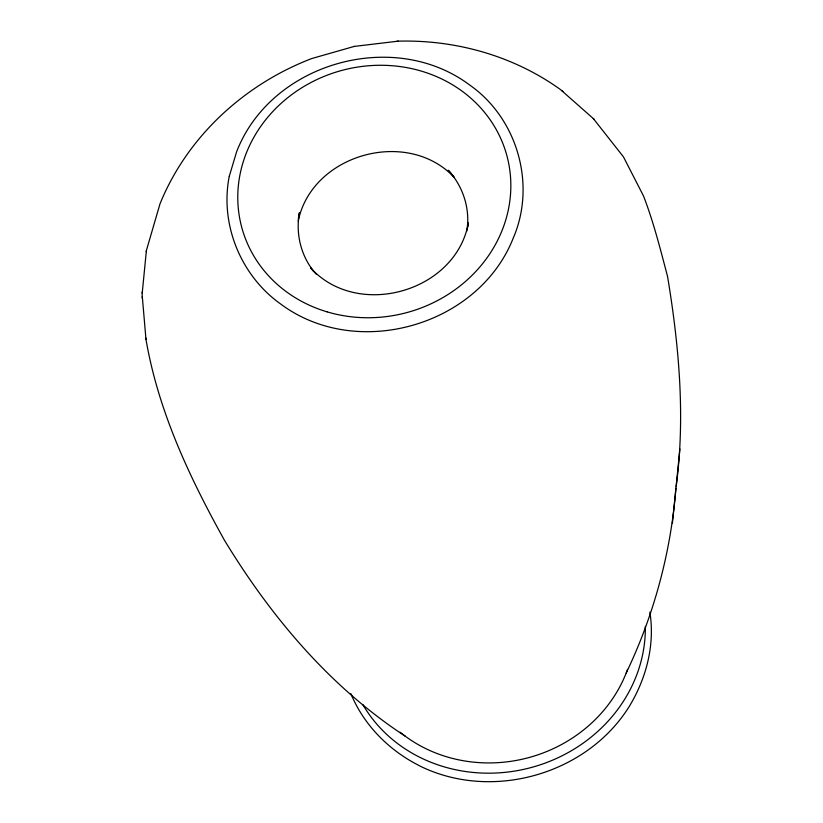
<?xml version="1.0" encoding="UTF-8"?>
<svg xmlns="http://www.w3.org/2000/svg" width="823" height="823" viewBox="0 0 823 823"><rect width="100%" height="100%" fill="white"/><g stroke="black" fill="none" stroke-linecap="round" stroke-linejoin="round"><path stroke-width="1.23" d="M676.177 486.424C685.436 416.603 679.016 345.701 667.576 276.549C660.437 249.472 653.596 222.138 643.514 195.987L623.453 156.854L593.29 118.533M354.363 46.386L311.752 58.546C244.4 84.347 187.274 136.608 159.991 203.878L146.401 250.47L142.101 294.325L145.98 339.415C158.263 410.934 189.321 477.073 224.319 540.011C270.695 616.417 329.858 686.814 405.132 736.101M466.764 231.078C470.571 209.289 463.164 186.43 448.278 170.238L453.699 176.554M626.21 672.967C653.904 615.265 670.971 552.089 675.889 488.255M142.163 293.06L142.286 291.805M146.288 251.653L146.401 250.47M672.391 523.366L679.911 448.957M298.358 218.671L299.407 212.756C295.395 234.39 301.311 257.671 316.114 274.1M467.567 227.642L468.41 222.91C455.86 291.918 357.82 319.746 310.672 267.959L313.769 271.569M298.204 221.048C312.092 153.952 407.673 127.503 454.337 177.542M396.676 41.356L398.26 41.15C455.798 39.648 513.49 55.83 560.412 89.522L594.165 119.314M353.88 46.458L398.26 41.15M562.099 90.787L562.891 91.487M350.865 693.655C363.715 724.754 388.384 749.774 418.156 765.051L419.432 765.781C491.691 801.767 587.447 774.566 629.718 705.723L630.469 704.416C646.744 676.804 654.995 644.018 649.861 612.086M142.153 296.846L142.266 298.101M145.856 338.119L145.98 339.415M645.335 626.385A150.681 137.554 -15.3 0 1 532.275 767.231A150.681 137.554 -15.3 0 1 362.809 704.519M627.558 669.387A140.332 128.1 -15.3 0 1 400.091 732.182M229.267 176.297C219.834 223.825 240.326 274.491 279.285 303.018L280.334 303.759C356.452 360.999 479.346 326.114 513.614 237.137L514.149 235.944C535.691 183.323 517.091 119.057 470.941 85.911L469.892 85.17C393.775 27.931 270.88 62.815 236.613 151.792L229.267 176.297M326.978 311.824A137.338 125.374 -15.3 0 0 508.881 164.435A137.338 125.374 -15.3 0 0 287.042 98.266A137.338 125.374 -15.3 0 0 326.978 311.824"/></g></svg>
